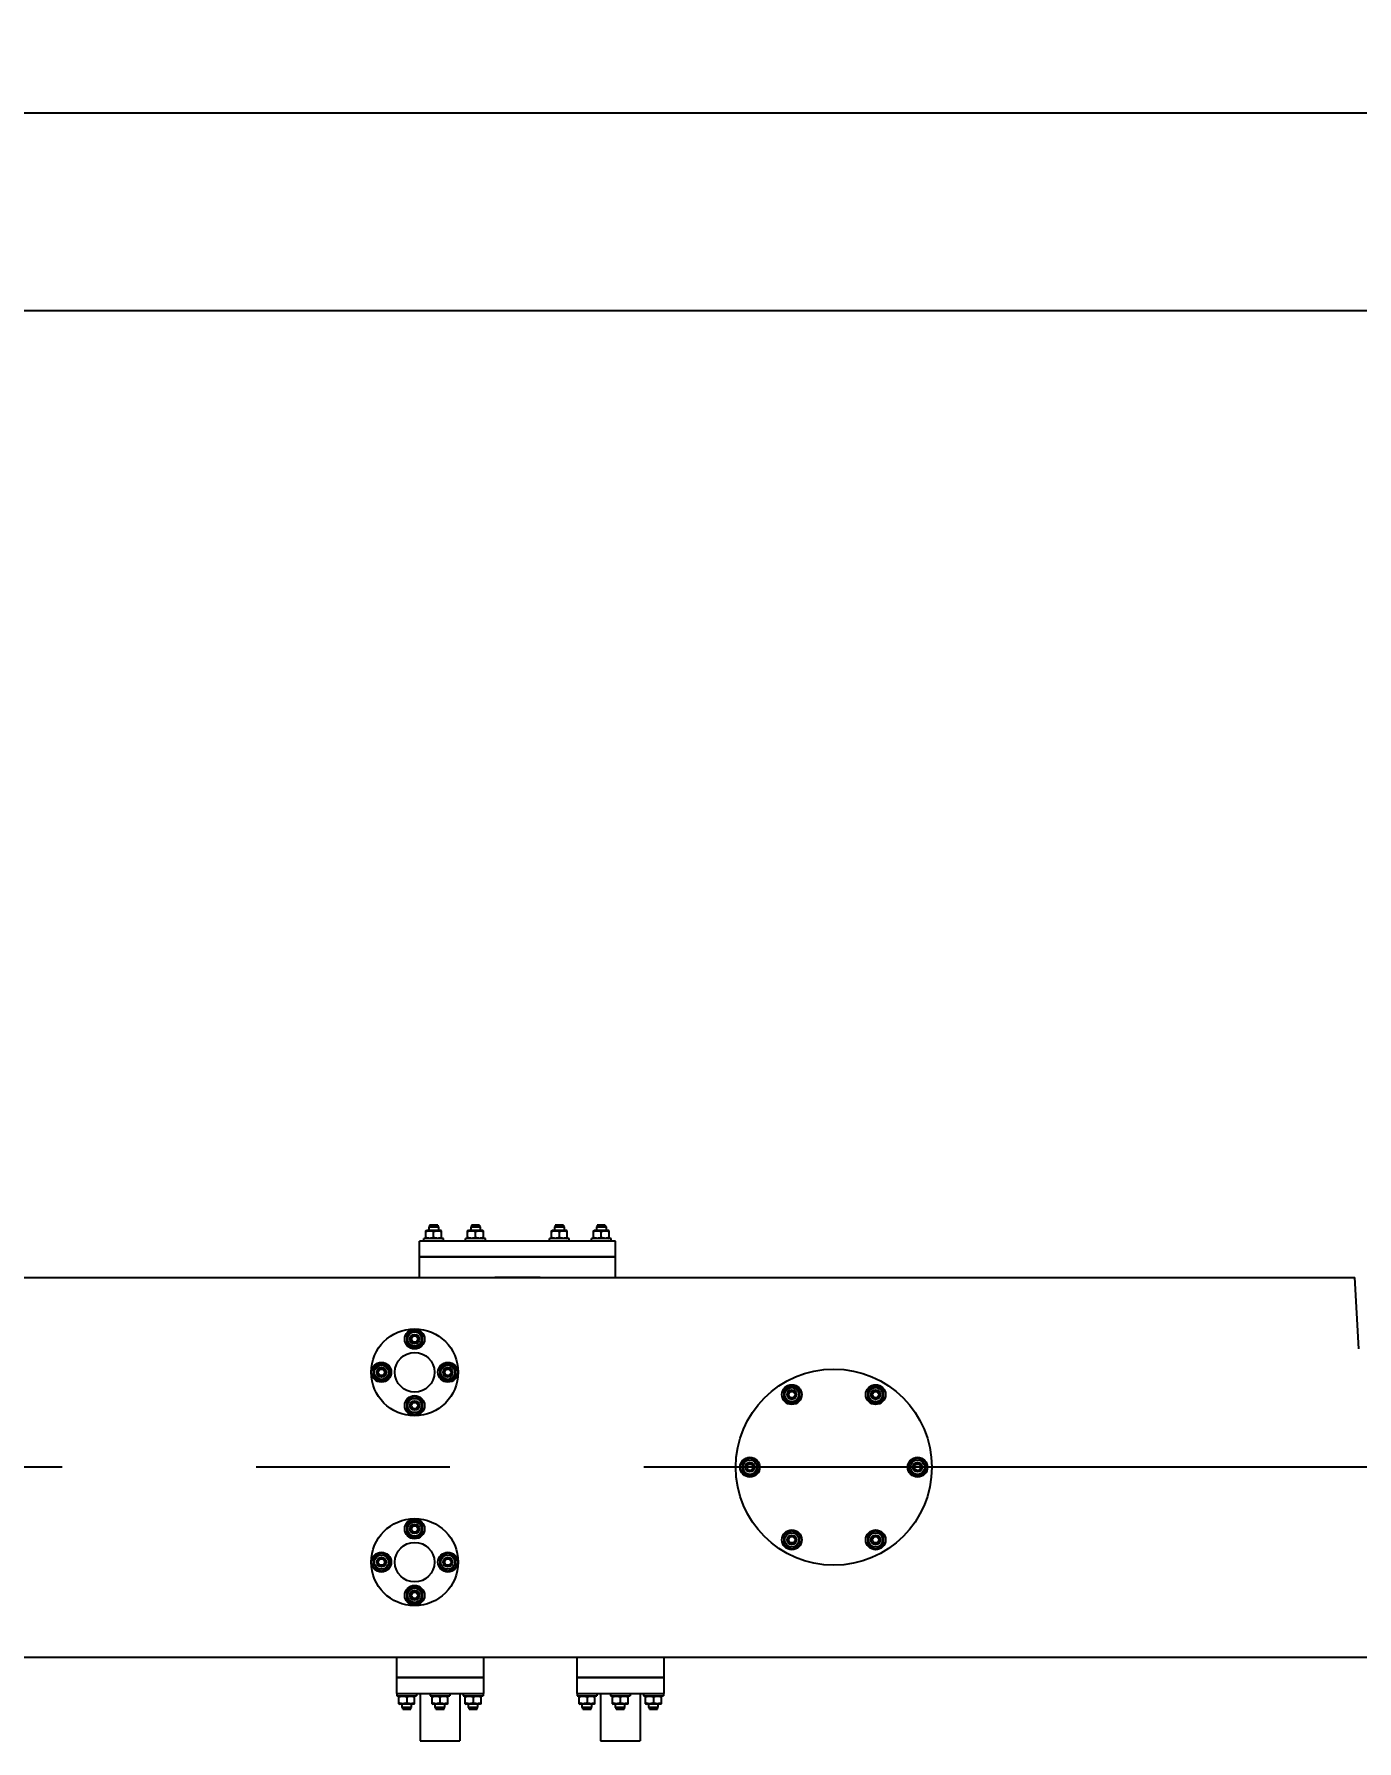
# Model space of a CAD drawing. Header units: millimetres. Extents: x 0 to 1189, y 0 to 841.
# Drawn here: x 860.18 to 893.63, y 692.27 to 735.43 of the extents above; entities that cross this region are included whole.
import ezdxf

# ---------------------------------------------------------------- set-up
doc = ezdxf.new("R2010")
doc.units = ezdxf.units.MM
doc.header["$LTSCALE"] = 65.395
doc.linetypes.add('CENTER', pattern=[0.6, 0.375, -0.075, 0.075, -0.075])
doc.layers.get('0').update_dxf_attribs({"linetype": 'CONTINUOUS'})
for name, color, linetype in [('ALL_AXIS', 7, 'CONTINUOUS'), ('ALL_CHAMFER', 7, 'CONTINUOUS'), ('ALL_DIMENSIONS', 7, 'CONTINUOUS'), ('ALL_ROUND', 7, 'CONTINUOUS')]:
    doc.layers.add(name, color=color, linetype=linetype)
doc.styles.get("Standard").update_dxf_attribs({"font": 'txt', "width": 0.7})
doc.dimstyles.new('DIMSTYLE_2', dxfattribs={"dimtxt": 3.5, "dimasz": 3, "dimexe": 0.18, "dimexo": 0.0625, "dimgap": 0.09, "dimtad": 1, "dimlfac": 25, "dimdsep": 46, "dimtxsty": 'STANDARD', "dimblk": '_FILLED', "dimblk1": '_FILLED', "dimblk2": '_FILLED', "dimcen": 0.09, "dimadec": 0, "dimazin": 0, "dimtp": 2, "dimtm": 2, "dimtfac": 1, "dimtofl": 0, "dimtmove": 0, "dimatfit": 3, "dimldrblk": '_FILLED', "dimfxl": 1, "dimtolj": 1, "dimarcsym": 0})

# ---------------------------------------------------------------- blocks, each defined once
blk = doc.blocks.new('_FILLED')
at = {"color": 0, "linetype": 'BYBLOCK'}
blk.add_solid([(0, 0), (-1, 0.167), (-1, -0.167)], dxfattribs=at)
blk = doc.blocks.new('*D1')
at = {"layer": 'ALL_DIMENSIONS', "color": 2, "linetype": 'CONTINUOUS'}
for p, q in [((111.762, 705.039), (111.762, 735.427)), ((976.89, 705.039), (976.89, 735.427)), ((111.762, 733.427), (544.326, 733.427)), ((976.89, 733.427), (544.326, 733.427))]:
    blk.add_line(p, q, dxfattribs=at)
at = {"layer": 'ALL_DIMENSIONS', "color": 2, "linetype": 'CONTINUOUS', "xscale": 3, "yscale": 3, "zscale": 3, "rotation": 180}
blk.add_blockref('_FILLED', (111.762, 733.427), dxfattribs=at)
at = {"layer": 'ALL_DIMENSIONS', "color": 2, "linetype": 'CONTINUOUS', "xscale": 3, "yscale": 3, "zscale": 3}
blk.add_blockref('_FILLED', (976.89, 733.427), dxfattribs=at)
blk = doc.blocks.new('*D7')
at = {"layer": 'ALL_DIMENSIONS', "color": 2, "linetype": 'CONTINUOUS'}
for p, q in [((692.402, 694.115), (692.402, 730.427)), ((916.21, 707.342), (916.21, 730.427)), ((692.402, 728.427), (804.306, 728.427)), ((916.21, 728.427), (804.306, 728.427))]:
    blk.add_line(p, q, dxfattribs=at)
at = {"layer": 'ALL_DIMENSIONS', "color": 2, "linetype": 'CONTINUOUS', "xscale": 3, "yscale": 3, "zscale": 3, "rotation": 180}
blk.add_blockref('_FILLED', (692.402, 728.427), dxfattribs=at)
at = {"layer": 'ALL_DIMENSIONS', "color": 2, "linetype": 'CONTINUOUS', "xscale": 3, "yscale": 3, "zscale": 3}
blk.add_blockref('_FILLED', (916.21, 728.427), dxfattribs=at)

msp = doc.modelspace()

# ---------------------------------------------------------------- linework, layer by layer
at = {"color": 7, "linetype": 'CONTINUOUS'}
for p, q in [((870.38443807, 705.30712965), (870.17907908, 705.30712965)), ((871.44443807, 705.30712965), (871.23907908, 705.30712965)), ((873.56443807, 705.30712965), (873.35907908, 705.30712965)), ((874.62443807, 705.30712965), (874.41907908, 705.30712965)), ((870.08175677, 705.16758161), (870.10175857, 705.17912965)), ((870.08175857, 704.98267666), (870.08175857, 705.16758265)), ((870.10175857, 704.97112965), (870.08175857, 704.98267666)), ((870.10175996, 705.17912965), (870.46175719, 705.17912965)), ((870.28175857, 705.00053994), (870.28175857, 705.14971937)), ((870.48176038, 705.16758161), (870.46175857, 705.17912965)), ((870.46175857, 704.97112965), (870.48175857, 704.98267666)), ((870.48175857, 704.98267666), (870.48175857, 705.16758265)), ((871.14175677, 705.16758161), (871.16175857, 705.17912965)), ((871.14175857, 704.98267666), (871.14175857, 705.16758265)), ((871.16175857, 704.97112965), (871.14175857, 704.98267666)), ((871.16175996, 705.17912965), (871.52175719, 705.17912965)), ((871.34175857, 705.00053994), (871.34175857, 705.14971937)), ((871.54176038, 705.16758161), (871.52175857, 705.17912965)), ((871.52175857, 704.97112965), (871.54175857, 704.98267666)), ((871.54175857, 704.98267666), (871.54175857, 705.16758265)), ((873.26175677, 705.16758161), (873.28175857, 705.17912965)), ((873.26175857, 704.98267666), (873.26175857, 705.16758265)), ((873.28175857, 704.97112965), (873.26175857, 704.98267666)), ((873.28175996, 705.17912965), (873.64175719, 705.17912965)), ((873.46175857, 705.00053994), (873.46175857, 705.14971937)), ((873.66176038, 705.16758161), (873.64175857, 705.17912965)), ((873.64175857, 704.97112965), (873.66175857, 704.98267666)), ((873.66175857, 704.98267666), (873.66175857, 705.16758265)), ((874.32175677, 705.16758161), (874.34175857, 705.17912965)), ((874.32175857, 704.98267666), (874.32175857, 705.16758265)), ((874.34175857, 704.97112965), (874.32175857, 704.98267666)), ((874.34175996, 705.17912965), (874.70175719, 705.17912965)), ((874.52175857, 705.00053994), (874.52175857, 705.14971937)), ((874.72176038, 705.16758161), (874.70175857, 705.17912965)), ((874.70175857, 704.97112965), (874.72175857, 704.98267666)), ((874.72175857, 704.98267666), (874.72175857, 705.16758265)), ((869.92177878, 704.50712965), (874.88173837, 704.50712965)), ((856.40175857, 703.98712965), (870.50768936, 703.98712965)), ((874.29582779, 703.98712965), (893.58493507, 703.98712965)), ((893.68071109, 702.17726632), (893.58493507, 703.98712965)), ((869.80175857, 702.65806976), (869.60175857, 702.54259971)), ((870.00175857, 702.54259971), (869.80175857, 702.65806976)), ((869.60175857, 702.54259971), (869.60175857, 702.3116596)), ((869.60175857, 702.3116596), (869.80175857, 702.19618955)), ((869.80175857, 702.19618955), (870.00175857, 702.3116596)), ((870.00175857, 702.3116596), (870.00175857, 702.54259971)), ((868.96175857, 701.81806976), (868.76175857, 701.70259971)), ((869.16175857, 701.70259971), (868.96175857, 701.81806976)), ((870.64175857, 701.81806976), (870.44175857, 701.70259971)), ((870.84175857, 701.70259971), (870.64175857, 701.81806976)), ((868.76175857, 701.70259971), (868.76175857, 701.4716596)), ((868.76175857, 701.4716596), (868.96175857, 701.35618955)), ((868.96175857, 701.35618955), (869.16175857, 701.4716596)), ((869.16175857, 701.4716596), (869.16175857, 701.70259971)), ((870.44175857, 701.70259971), (870.44175857, 701.4716596)), ((870.44175857, 701.4716596), (870.64175857, 701.35618955)), ((870.64175857, 701.35618955), (870.84175857, 701.4716596)), ((870.84175857, 701.4716596), (870.84175857, 701.70259971)), ((869.80175857, 700.97806976), (869.60175857, 700.86259971)), ((870.00175857, 700.86259971), (869.80175857, 700.97806976)), ((879.34175857, 701.25404362), (879.14175857, 701.13857356)), ((879.14175857, 701.13857356), (879.14175857, 700.90763346)), ((879.54175857, 701.13857356), (879.34175857, 701.25404362)), ((879.54175857, 700.90763346), (879.54175857, 701.13857356)), ((881.46175857, 701.25404362), (881.26175857, 701.13857356)), ((881.26175857, 701.13857356), (881.26175857, 700.90763346)), ((881.66175857, 701.13857356), (881.46175857, 701.25404362)), ((881.66175857, 700.90763346), (881.66175857, 701.13857356)), ((869.60175857, 700.86259971), (869.60175857, 700.6316596)), ((869.60175857, 700.6316596), (869.80175857, 700.51618955)), ((869.80175857, 700.51618955), (870.00175857, 700.6316596)), ((870.00175857, 700.6316596), (870.00175857, 700.86259971)), ((879.14175857, 700.90763346), (879.34175857, 700.7921634)), ((879.34175857, 700.7921634), (879.54175857, 700.90763346)), ((881.26175857, 700.90763346), (881.46175857, 700.7921634)), ((881.46175857, 700.7921634), (881.66175857, 700.90763346)), ((878.28175857, 699.41806976), (878.08175857, 699.30259971)), ((878.08175857, 699.30259971), (878.08175857, 699.0716596)), ((878.48175857, 699.30259971), (878.28175857, 699.41806976)), ((878.48175857, 699.0716596), (878.48175857, 699.30259971)), ((882.52175857, 699.41806976), (882.32175857, 699.30259971)), ((882.32175857, 699.30259971), (882.32175857, 699.0716596)), ((882.72175857, 699.30259971), (882.52175857, 699.41806976)), ((882.72175857, 699.0716596), (882.72175857, 699.30259971)), ((878.08175857, 699.0716596), (878.28175857, 698.95618955)), ((878.28175857, 698.95618955), (878.48175857, 699.0716596)), ((882.32175857, 699.0716596), (882.52175857, 698.95618955)), ((882.52175857, 698.95618955), (882.72175857, 699.0716596)), ((869.80175857, 697.85806976), (869.60175857, 697.74259971)), ((869.60175857, 697.74259971), (869.60175857, 697.5116596)), ((869.60175857, 697.5116596), (869.80175857, 697.39618955)), ((870.00175857, 697.74259971), (869.80175857, 697.85806976)), ((869.80175857, 697.39618955), (870.00175857, 697.5116596)), ((870.00175857, 697.5116596), (870.00175857, 697.74259971)), ((879.34175857, 697.5820959), (879.14175857, 697.46662585)), ((879.14175857, 697.46662585), (879.14175857, 697.23568574)), ((879.54175857, 697.46662585), (879.34175857, 697.5820959)), ((879.54175857, 697.23568574), (879.54175857, 697.46662585)), ((881.46175857, 697.5820959), (881.26175857, 697.46662585)), ((881.26175857, 697.46662585), (881.26175857, 697.23568574)), ((881.66175857, 697.46662585), (881.46175857, 697.5820959)), ((881.66175857, 697.23568574), (881.66175857, 697.46662585)), ((879.14175857, 697.23568574), (879.34175857, 697.12021569)), ((879.34175857, 697.12021569), (879.54175857, 697.23568574)), ((881.26175857, 697.23568574), (881.46175857, 697.12021569)), ((881.46175857, 697.12021569), (881.66175857, 697.23568574)), ((868.96175857, 697.01806976), (868.76175857, 696.90259971)), ((868.76175857, 696.90259971), (868.76175857, 696.6716596)), ((868.76175857, 696.6716596), (868.96175857, 696.55618955)), ((869.16175857, 696.90259971), (868.96175857, 697.01806976)), ((868.96175857, 696.55618955), (869.16175857, 696.6716596)), ((869.16175857, 696.6716596), (869.16175857, 696.90259971)), ((870.64175857, 697.01806976), (870.44175857, 696.90259971)), ((870.44175857, 696.90259971), (870.44175857, 696.6716596)), ((870.44175857, 696.6716596), (870.64175857, 696.55618955)), ((870.84175857, 696.90259971), (870.64175857, 697.01806976)), ((870.64175857, 696.55618955), (870.84175857, 696.6716596)), ((870.84175857, 696.6716596), (870.84175857, 696.90259971)), ((869.80175857, 696.17806976), (869.60175857, 696.06259971)), ((870.00175857, 696.06259971), (869.80175857, 696.17806976)), ((869.60175857, 696.06259971), (869.60175857, 695.8316596)), ((869.60175857, 695.8316596), (869.80175857, 695.71618955)), ((869.80175857, 695.71618955), (870.00175857, 695.8316596)), ((870.00175857, 695.8316596), (870.00175857, 696.06259971)), ((871.54174961, 693.86712965), (869.34176753, 693.86712965)), ((876.10174961, 693.86712965), (873.90176753, 693.86712965)), ((869.40175677, 693.2066777), (869.42175857, 693.19512965)), ((869.42175857, 693.40312965), (869.40175857, 693.39158265)), ((869.40175857, 693.20667666), (869.40175857, 693.39158265)), ((869.78175719, 693.19512965), (869.42175996, 693.19512965)), ((869.60175857, 693.37371937), (869.60175857, 693.22453994)), ((869.78175857, 693.40312965), (869.80175857, 693.39158265)), ((869.80176038, 693.2066777), (869.78175857, 693.19512965)), ((869.80175857, 693.20667666), (869.80175857, 693.39158265)), ((870.24175677, 693.2066777), (870.26175857, 693.19512965)), ((870.26175857, 693.40312965), (870.24175857, 693.39158265)), ((870.24175857, 693.20667666), (870.24175857, 693.39158265)), ((870.62175719, 693.19512965), (870.26175996, 693.19512965)), ((870.44175857, 693.37371937), (870.44175857, 693.22453994)), ((870.62175857, 693.40312965), (870.64175857, 693.39158265)), ((870.64176038, 693.2066777), (870.62175857, 693.19512965)), ((870.64175857, 693.20667666), (870.64175857, 693.39158265)), ((871.08175677, 693.2066777), (871.10175857, 693.19512965)), ((871.10175857, 693.40312965), (871.08175857, 693.39158265)), ((871.08175857, 693.20667666), (871.08175857, 693.39158265)), ((871.46175719, 693.19512965), (871.10175996, 693.19512965)), ((871.28175857, 693.37371937), (871.28175857, 693.22453994)), ((871.46175857, 693.40312965), (871.48175857, 693.39158265)), ((871.48176038, 693.2066777), (871.46175857, 693.19512965)), ((871.48175857, 693.20667666), (871.48175857, 693.39158265)), ((873.96175677, 693.2066777), (873.98175857, 693.19512965)), ((873.98175857, 693.40312965), (873.96175857, 693.39158265)), ((873.96175857, 693.20667666), (873.96175857, 693.39158265)), ((874.34175719, 693.19512965), (873.98175996, 693.19512965)), ((874.16175857, 693.37371937), (874.16175857, 693.22453994)), ((874.34175857, 693.40312965), (874.36175857, 693.39158265)), ((874.36176038, 693.2066777), (874.34175857, 693.19512965)), ((874.36175857, 693.20667666), (874.36175857, 693.39158265)), ((874.80175677, 693.2066777), (874.82175857, 693.19512965)), ((874.82175857, 693.40312965), (874.80175857, 693.39158265)), ((874.80175857, 693.20667666), (874.80175857, 693.39158265)), ((875.18175719, 693.19512965), (874.82175996, 693.19512965)), ((875.00175857, 693.37371937), (875.00175857, 693.22453994)), ((875.18175857, 693.40312965), (875.20175857, 693.39158265)), ((875.20176038, 693.2066777), (875.18175857, 693.19512965)), ((875.20175857, 693.20667666), (875.20175857, 693.39158265)), ((875.64175677, 693.2066777), (875.66175857, 693.19512965)), ((875.66175857, 693.40312965), (875.64175857, 693.39158265)), ((875.64175857, 693.20667666), (875.64175857, 693.39158265)), ((876.02175719, 693.19512965), (875.66175996, 693.19512965)), ((875.84175857, 693.37371937), (875.84175857, 693.22453994)), ((876.02175857, 693.40312965), (876.04175857, 693.39158265)), ((876.04176038, 693.2066777), (876.02175857, 693.19512965)), ((876.04175857, 693.20667666), (876.04175857, 693.39158265)), ((869.49907908, 693.06712965), (869.70443807, 693.06712965)), ((870.33907908, 693.06712965), (870.54443807, 693.06712965)), ((871.17907908, 693.06712965), (871.38443807, 693.06712965)), ((874.05907908, 693.06712965), (874.26443807, 693.06712965)), ((874.89907908, 693.06712965), (875.10443807, 693.06712965)), ((875.73907908, 693.06712965), (875.94443807, 693.06712965))]:
    msp.add_line(p, q, dxfattribs=at)
at = {"color": 2, "linetype": 'CONTINUOUS'}
for p, q in [((870.17907908, 705.30712965), (870.17907908, 705.28445016)), ((870.38443807, 705.30712965), (870.38443807, 705.28445016)), ((871.23907908, 705.30712965), (871.23907908, 705.28445016)), ((871.44443807, 705.30712965), (871.44443807, 705.28445016)), ((873.35907908, 705.30712965), (873.35907908, 705.28445016)), ((873.56443807, 705.30712965), (873.56443807, 705.28445016)), ((874.41907908, 705.30712965), (874.41907908, 705.28445016)), ((874.62443807, 705.30712965), (874.62443807, 705.28445016)), ((869.49907908, 693.06712965), (869.49907908, 693.08980915)), ((869.70443807, 693.06712965), (869.70443807, 693.08980915)), ((870.33907908, 693.06712965), (870.33907908, 693.08980915)), ((870.54443807, 693.06712965), (870.54443807, 693.08980915)), ((871.17907908, 693.06712965), (871.17907908, 693.08980915)), ((871.38443807, 693.06712965), (871.38443807, 693.08980915)), ((874.05907908, 693.06712965), (874.05907908, 693.08980915)), ((874.26443807, 693.06712965), (874.26443807, 693.08980915)), ((874.89907908, 693.06712965), (874.89907908, 693.08980915)), ((875.10443807, 693.06712965), (875.10443807, 693.08980915)), ((875.73907908, 693.06712965), (875.73907908, 693.08980915)), ((875.94443807, 693.06712965), (875.94443807, 693.08980915))]:
    msp.add_line(p, q, dxfattribs=at)
at = {"color": 7, "linetype": 'CONTINUOUS'}
for points in [[(870.08175857, 705.14971937), (870.09228277, 705.15308744), (870.10262009, 705.15610057), (870.1127462, 705.15875573), (870.12273409, 705.16106201), (870.13264158, 705.16303023), (870.14248981, 705.16465218), (870.15231803, 705.16592604), (870.16212971, 705.16684352), (870.17194262, 705.16739617), (870.18175312, 705.16758265), (870.19156284, 705.16739662), (870.20137375, 705.16684454), (870.21118225, 705.16592795), (870.22100673, 705.16465522), (870.23085145, 705.16303461), (870.24075518, 705.161068), (870.25073589, 705.15876463), (870.26086033, 705.15611074), (870.27121031, 705.15309432), (870.28175857, 705.14971937)], [(870.08175857, 705.00053994), (870.09489992, 704.9963781), (870.10776974, 704.99277084), (870.12032232, 704.98972203), (870.13269478, 704.98722004), (870.14500562, 704.98524766), (870.15726493, 704.98382553), (870.16952502, 704.98296692), (870.18177772, 704.98267666), (870.19402996, 704.98296869), (870.20628868, 704.98382893), (870.21854608, 704.98525248), (870.2308534, 704.98722568), (870.24321917, 704.98972739), (870.25576371, 704.99277511), (870.26862557, 704.9963806), (870.28175857, 705.00053994)], [(870.28175857, 705.14971937), (870.29345671, 705.15344537), (870.30492562, 705.15673159), (870.31613046, 705.15957397), (870.32717573, 705.1619847), (870.33814885, 705.16397936), (870.34906613, 705.16554375), (870.35997342, 705.16667171), (870.37086945, 705.16735468), (870.38176964, 705.16758069), (870.39266971, 705.16735376), (870.4035655, 705.16666988), (870.41447202, 705.16554115), (870.42538761, 705.16397621), (870.43635807, 705.16198136), (870.44739919, 705.15957105), (870.45859944, 705.15672945), (870.47006428, 705.15344418), (870.48175857, 705.14971937)], [(870.28175857, 705.00053994), (870.29489992, 704.9963781), (870.30776974, 704.99277084), (870.32032232, 704.98972203), (870.33269478, 704.98722004), (870.34500562, 704.98524766), (870.35726493, 704.98382553), (870.36952502, 704.98296692), (870.38177772, 704.98267666), (870.39402996, 704.98296869), (870.40628868, 704.98382893), (870.41854608, 704.98525248), (870.4308534, 704.98722568), (870.44321917, 704.98972739), (870.45576371, 704.99277511), (870.46862557, 704.9963806), (870.48175857, 705.00053994)], [(871.14175857, 705.14971937), (871.15228277, 705.15308744), (871.16262009, 705.15610057), (871.1727462, 705.15875573), (871.18273409, 705.16106201), (871.19264158, 705.16303023), (871.20248981, 705.16465218), (871.21231803, 705.16592604), (871.22212971, 705.16684352), (871.23194262, 705.16739617), (871.24175312, 705.16758265), (871.25156284, 705.16739662), (871.26137375, 705.16684454), (871.27118225, 705.16592795), (871.28100673, 705.16465522), (871.29085145, 705.16303461), (871.30075518, 705.161068), (871.31073589, 705.15876463), (871.32086033, 705.15611074), (871.33121031, 705.15309432), (871.34175857, 705.14971937)], [(871.14175857, 705.00053994), (871.15489992, 704.9963781), (871.16776974, 704.99277084), (871.18032232, 704.98972203), (871.19269478, 704.98722004), (871.20500562, 704.98524766), (871.21726493, 704.98382553), (871.22952502, 704.98296692), (871.24177772, 704.98267666), (871.25402996, 704.98296869), (871.26628868, 704.98382893), (871.27854608, 704.98525248), (871.2908534, 704.98722568), (871.30321917, 704.98972739), (871.31576371, 704.99277511), (871.32862557, 704.9963806), (871.34175857, 705.00053994)], [(871.34175857, 705.14971937), (871.35345671, 705.15344537), (871.36492562, 705.15673159), (871.37613046, 705.15957397), (871.38717573, 705.1619847), (871.39814885, 705.16397936), (871.40906613, 705.16554375), (871.41997342, 705.16667171), (871.43086945, 705.16735468), (871.44176964, 705.16758069), (871.45266971, 705.16735376), (871.4635655, 705.16666988), (871.47447202, 705.16554115), (871.48538761, 705.16397621), (871.49635807, 705.16198136), (871.50739919, 705.15957105), (871.51859944, 705.15672945), (871.53006428, 705.15344418), (871.54175857, 705.14971937)], [(871.34175857, 705.00053994), (871.35489992, 704.9963781), (871.36776974, 704.99277084), (871.38032232, 704.98972203), (871.39269478, 704.98722004), (871.40500562, 704.98524766), (871.41726493, 704.98382553), (871.42952502, 704.98296692), (871.44177772, 704.98267666), (871.45402996, 704.98296869), (871.46628868, 704.98382893), (871.47854608, 704.98525248), (871.4908534, 704.98722568), (871.50321917, 704.98972739), (871.51576371, 704.99277511), (871.52862557, 704.9963806), (871.54175857, 705.00053994)], [(873.26175857, 705.14971937), (873.27228277, 705.15308744), (873.28262009, 705.15610057), (873.2927462, 705.15875573), (873.30273409, 705.16106201), (873.31264158, 705.16303023), (873.32248981, 705.16465218), (873.33231803, 705.16592604), (873.34212971, 705.16684352), (873.35194262, 705.16739617), (873.36175312, 705.16758265), (873.37156284, 705.16739662), (873.38137375, 705.16684454), (873.39118225, 705.16592795), (873.40100673, 705.16465522), (873.41085145, 705.16303461), (873.42075518, 705.161068), (873.43073589, 705.15876463), (873.44086033, 705.15611074), (873.45121031, 705.15309432), (873.46175857, 705.14971937)], [(873.26175857, 705.00053994), (873.27489992, 704.9963781), (873.28776974, 704.99277084), (873.30032232, 704.98972203), (873.31269478, 704.98722004), (873.32500562, 704.98524766), (873.33726493, 704.98382553), (873.34952502, 704.98296692), (873.36177772, 704.98267666), (873.37402996, 704.98296869), (873.38628868, 704.98382893), (873.39854608, 704.98525248), (873.4108534, 704.98722568), (873.42321917, 704.98972739), (873.43576371, 704.99277511), (873.44862557, 704.9963806), (873.46175857, 705.00053994)], [(873.46175857, 705.14971937), (873.47345671, 705.15344537), (873.48492562, 705.15673159), (873.49613046, 705.15957397), (873.50717573, 705.1619847), (873.51814885, 705.16397936), (873.52906613, 705.16554375), (873.53997342, 705.16667171), (873.55086945, 705.16735468), (873.56176964, 705.16758069), (873.57266971, 705.16735376), (873.5835655, 705.16666988), (873.59447202, 705.16554115), (873.60538761, 705.16397621), (873.61635807, 705.16198136), (873.62739919, 705.15957105), (873.63859944, 705.15672945), (873.65006428, 705.15344418), (873.66175857, 705.14971937)], [(873.46175857, 705.00053994), (873.47489992, 704.9963781), (873.48776974, 704.99277084), (873.50032232, 704.98972203), (873.51269478, 704.98722004), (873.52500562, 704.98524766), (873.53726493, 704.98382553), (873.54952502, 704.98296692), (873.56177772, 704.98267666), (873.57402996, 704.98296869), (873.58628868, 704.98382893), (873.59854608, 704.98525248), (873.6108534, 704.98722568), (873.62321917, 704.98972739), (873.63576371, 704.99277511), (873.64862557, 704.9963806), (873.66175857, 705.00053994)], [(874.32175857, 705.14971937), (874.33228277, 705.15308744), (874.34262009, 705.15610057), (874.3527462, 705.15875573), (874.36273409, 705.16106201), (874.37264158, 705.16303023), (874.38248981, 705.16465218), (874.39231803, 705.16592604), (874.40212971, 705.16684352), (874.41194262, 705.16739617), (874.42175312, 705.16758265), (874.43156284, 705.16739662), (874.44137375, 705.16684454), (874.45118225, 705.16592795), (874.46100673, 705.16465522), (874.47085145, 705.16303461), (874.48075518, 705.161068), (874.49073589, 705.15876463), (874.50086033, 705.15611074), (874.51121031, 705.15309432), (874.52175857, 705.14971937)], [(874.32175857, 705.00053994), (874.33489992, 704.9963781), (874.34776974, 704.99277084), (874.36032232, 704.98972203), (874.37269478, 704.98722004), (874.38500562, 704.98524766), (874.39726493, 704.98382553), (874.40952502, 704.98296692), (874.42177772, 704.98267666), (874.43402996, 704.98296869), (874.44628868, 704.98382893), (874.45854608, 704.98525248), (874.4708534, 704.98722568), (874.48321917, 704.98972739), (874.49576371, 704.99277511), (874.50862557, 704.9963806), (874.52175857, 705.00053994)], [(874.52175857, 705.14971937), (874.53345671, 705.15344537), (874.54492562, 705.15673159), (874.55613046, 705.15957397), (874.56717573, 705.1619847), (874.57814885, 705.16397936), (874.58906613, 705.16554375), (874.59997342, 705.16667171), (874.61086945, 705.16735468), (874.62176964, 705.16758069), (874.63266971, 705.16735376), (874.6435655, 705.16666988), (874.65447202, 705.16554115), (874.66538761, 705.16397621), (874.67635807, 705.16198136), (874.68739919, 705.15957105), (874.69859944, 705.15672945), (874.71006428, 705.15344418), (874.72175857, 705.14971937)], [(874.52175857, 705.00053994), (874.53489992, 704.9963781), (874.54776974, 704.99277084), (874.56032232, 704.98972203), (874.57269478, 704.98722004), (874.58500562, 704.98524766), (874.59726493, 704.98382553), (874.60952502, 704.98296692), (874.62177772, 704.98267666), (874.63402996, 704.98296869), (874.64628868, 704.98382893), (874.65854608, 704.98525248), (874.6708534, 704.98722568), (874.68321917, 704.98972739), (874.69576371, 704.99277511), (874.70862557, 704.9963806), (874.72175857, 705.00053994)], [(872.59999536, 703.9822303), (872.40083074, 703.98094426), (872.20187231, 703.9822519), (872.01164318, 703.98522479), (871.82730231, 703.98712965)], [(872.97621484, 703.98712965), (872.79084305, 703.98521296), (872.59999536, 703.9822303)], [(869.60175857, 693.37371937), (869.58861722, 693.37788121), (869.57574741, 693.38148847), (869.56319482, 693.38453728), (869.55082237, 693.38703927), (869.53851153, 693.38901164), (869.52625222, 693.39043378), (869.51399213, 693.39129239), (869.50173943, 693.39158265), (869.48948719, 693.39129061), (869.47722847, 693.39043037), (869.46497107, 693.38900682), (869.45266375, 693.38703362), (869.44029798, 693.38453192), (869.42775344, 693.3814842), (869.41489158, 693.37787871), (869.40175857, 693.37371937)], [(869.60175857, 693.22453994), (869.59006044, 693.22081394), (869.57859153, 693.21752772), (869.56738669, 693.21468534), (869.55634142, 693.21227461), (869.5453683, 693.21027995), (869.53445102, 693.20871556), (869.52354373, 693.20758759), (869.5126477, 693.20690463), (869.50174751, 693.20667862), (869.49084744, 693.20690555), (869.47995165, 693.20758942), (869.46904513, 693.20871815), (869.45812954, 693.21028309), (869.44715907, 693.21227794), (869.43611796, 693.21468826), (869.42491771, 693.21752986), (869.41345286, 693.22081513), (869.40175857, 693.22453994)], [(869.80175857, 693.37371937), (869.78861722, 693.37788121), (869.77574741, 693.38148847), (869.76319482, 693.38453728), (869.75082237, 693.38703927), (869.73851153, 693.38901164), (869.72625222, 693.39043378), (869.71399213, 693.39129239), (869.70173943, 693.39158265), (869.68948719, 693.39129061), (869.67722847, 693.39043037), (869.66497107, 693.38900682), (869.65266375, 693.38703362), (869.64029798, 693.38453192), (869.62775344, 693.3814842), (869.61489158, 693.37787871), (869.60175857, 693.37371937)], [(869.80175857, 693.22453994), (869.79123438, 693.22117187), (869.78089706, 693.21815874), (869.77077095, 693.21550358), (869.76078306, 693.2131973), (869.75087557, 693.21122908), (869.74102733, 693.20960712), (869.73119912, 693.20833326), (869.72138744, 693.20741579), (869.71157453, 693.20686313), (869.70176403, 693.20667666), (869.69195431, 693.20686268), (869.6821434, 693.20741476), (869.6723349, 693.20833135), (869.66251042, 693.20960408), (869.6526657, 693.2112247), (869.64276196, 693.2131913), (869.63278125, 693.21549467), (869.62265682, 693.21814856), (869.61230684, 693.22116499), (869.60175857, 693.22453994)], [(870.44175857, 693.37371937), (870.42861722, 693.37788121), (870.41574741, 693.38148847), (870.40319482, 693.38453728), (870.39082237, 693.38703927), (870.37851153, 693.38901164), (870.36625222, 693.39043378), (870.35399213, 693.39129239), (870.34173943, 693.39158265), (870.32948719, 693.39129061), (870.31722847, 693.39043037), (870.30497107, 693.38900682), (870.29266375, 693.38703362), (870.28029798, 693.38453192), (870.26775344, 693.3814842), (870.25489158, 693.37787871), (870.24175857, 693.37371937)], [(870.44175857, 693.22453994), (870.43006044, 693.22081394), (870.41859153, 693.21752772), (870.40738669, 693.21468534), (870.39634142, 693.21227461), (870.3853683, 693.21027995), (870.37445102, 693.20871556), (870.36354373, 693.20758759), (870.3526477, 693.20690463), (870.34174751, 693.20667862), (870.33084744, 693.20690555), (870.31995165, 693.20758942), (870.30904513, 693.20871815), (870.29812954, 693.21028309), (870.28715907, 693.21227794), (870.27611796, 693.21468826), (870.26491771, 693.21752986), (870.25345286, 693.22081513), (870.24175857, 693.22453994)], [(870.64175857, 693.37371937), (870.62861722, 693.37788121), (870.61574741, 693.38148847), (870.60319482, 693.38453728), (870.59082237, 693.38703927), (870.57851153, 693.38901164), (870.56625222, 693.39043378), (870.55399213, 693.39129239), (870.54173943, 693.39158265), (870.52948719, 693.39129061), (870.51722847, 693.39043037), (870.50497107, 693.38900682), (870.49266375, 693.38703362), (870.48029798, 693.38453192), (870.46775344, 693.3814842), (870.45489158, 693.37787871), (870.44175857, 693.37371937)], [(870.64175857, 693.22453994), (870.63123438, 693.22117187), (870.62089706, 693.21815874), (870.61077095, 693.21550358), (870.60078306, 693.2131973), (870.59087557, 693.21122908), (870.58102733, 693.20960712), (870.57119912, 693.20833326), (870.56138744, 693.20741579), (870.55157453, 693.20686313), (870.54176403, 693.20667666), (870.53195431, 693.20686268), (870.5221434, 693.20741476), (870.5123349, 693.20833135), (870.50251042, 693.20960408), (870.4926657, 693.2112247), (870.48276196, 693.2131913), (870.47278125, 693.21549467), (870.46265682, 693.21814856), (870.45230684, 693.22116499), (870.44175857, 693.22453994)], [(871.28175857, 693.37371937), (871.26861722, 693.37788121), (871.25574741, 693.38148847), (871.24319482, 693.38453728), (871.23082237, 693.38703927), (871.21851153, 693.38901164), (871.20625222, 693.39043378), (871.19399213, 693.39129239), (871.18173943, 693.39158265), (871.16948719, 693.39129061), (871.15722847, 693.39043037), (871.14497107, 693.38900682), (871.13266375, 693.38703362), (871.12029798, 693.38453192), (871.10775344, 693.3814842), (871.09489158, 693.37787871), (871.08175857, 693.37371937)], [(871.28175857, 693.22453994), (871.27006044, 693.22081394), (871.25859153, 693.21752772), (871.24738669, 693.21468534), (871.23634142, 693.21227461), (871.2253683, 693.21027995), (871.21445102, 693.20871556), (871.20354373, 693.20758759), (871.1926477, 693.20690463), (871.18174751, 693.20667862), (871.17084744, 693.20690555), (871.15995165, 693.20758942), (871.14904513, 693.20871815), (871.13812954, 693.21028309), (871.12715907, 693.21227794), (871.11611796, 693.21468826), (871.10491771, 693.21752986), (871.09345286, 693.22081513), (871.08175857, 693.22453994)], [(871.48175857, 693.37371937), (871.46861722, 693.37788121), (871.45574741, 693.38148847), (871.44319482, 693.38453728), (871.43082237, 693.38703927), (871.41851153, 693.38901164), (871.40625222, 693.39043378), (871.39399213, 693.39129239), (871.38173943, 693.39158265), (871.36948719, 693.39129061), (871.35722847, 693.39043037), (871.34497107, 693.38900682), (871.33266375, 693.38703362), (871.32029798, 693.38453192), (871.30775344, 693.3814842), (871.29489158, 693.37787871), (871.28175857, 693.37371937)], [(871.48175857, 693.22453994), (871.47123438, 693.22117187), (871.46089706, 693.21815874), (871.45077095, 693.21550358), (871.44078306, 693.2131973), (871.43087557, 693.21122908), (871.42102733, 693.20960712), (871.41119912, 693.20833326), (871.40138744, 693.20741579), (871.39157453, 693.20686313), (871.38176403, 693.20667666), (871.37195431, 693.20686268), (871.3621434, 693.20741476), (871.3523349, 693.20833135), (871.34251042, 693.20960408), (871.3326657, 693.2112247), (871.32276196, 693.2131913), (871.31278125, 693.21549467), (871.30265682, 693.21814856), (871.29230684, 693.22116499), (871.28175857, 693.22453994)], [(874.16175857, 693.37371937), (874.14861722, 693.37788121), (874.13574741, 693.38148847), (874.12319482, 693.38453728), (874.11082237, 693.38703927), (874.09851153, 693.38901164), (874.08625222, 693.39043378), (874.07399213, 693.39129239), (874.06173943, 693.39158265), (874.04948719, 693.39129061), (874.03722847, 693.39043037), (874.02497107, 693.38900682), (874.01266375, 693.38703362), (874.00029798, 693.38453192), (873.98775344, 693.3814842), (873.97489158, 693.37787871), (873.96175857, 693.37371937)], [(874.16175857, 693.22453994), (874.15006044, 693.22081394), (874.13859153, 693.21752772), (874.12738669, 693.21468534), (874.11634142, 693.21227461), (874.1053683, 693.21027995), (874.09445102, 693.20871556), (874.08354373, 693.20758759), (874.0726477, 693.20690463), (874.06174751, 693.20667862), (874.05084744, 693.20690555), (874.03995165, 693.20758942), (874.02904513, 693.20871815), (874.01812954, 693.21028309), (874.00715907, 693.21227794), (873.99611796, 693.21468826), (873.98491771, 693.21752986), (873.97345286, 693.22081513), (873.96175857, 693.22453994)], [(874.36175857, 693.37371937), (874.34861722, 693.37788121), (874.33574741, 693.38148847), (874.32319482, 693.38453728), (874.31082237, 693.38703927), (874.29851153, 693.38901164), (874.28625222, 693.39043378), (874.27399213, 693.39129239), (874.26173943, 693.39158265), (874.24948719, 693.39129061), (874.23722847, 693.39043037), (874.22497107, 693.38900682), (874.21266375, 693.38703362), (874.20029798, 693.38453192), (874.18775344, 693.3814842), (874.17489158, 693.37787871), (874.16175857, 693.37371937)], [(874.36175857, 693.22453994), (874.35123438, 693.22117187), (874.34089706, 693.21815874), (874.33077095, 693.21550358), (874.32078306, 693.2131973), (874.31087557, 693.21122908), (874.30102733, 693.20960712), (874.29119912, 693.20833326), (874.28138744, 693.20741579), (874.27157453, 693.20686313), (874.26176403, 693.20667666), (874.25195431, 693.20686268), (874.2421434, 693.20741476), (874.2323349, 693.20833135), (874.22251042, 693.20960408), (874.2126657, 693.2112247), (874.20276196, 693.2131913), (874.19278125, 693.21549467), (874.18265682, 693.21814856), (874.17230684, 693.22116499), (874.16175857, 693.22453994)], [(875.00175857, 693.37371937), (874.98861722, 693.37788121), (874.97574741, 693.38148847), (874.96319482, 693.38453728), (874.95082237, 693.38703927), (874.93851153, 693.38901164), (874.92625222, 693.39043378), (874.91399213, 693.39129239), (874.90173943, 693.39158265), (874.88948719, 693.39129061), (874.87722847, 693.39043037), (874.86497107, 693.38900682), (874.85266375, 693.38703362), (874.84029798, 693.38453192), (874.82775344, 693.3814842), (874.81489158, 693.37787871), (874.80175857, 693.37371937)], [(875.00175857, 693.22453994), (874.99006044, 693.22081394), (874.97859153, 693.21752772), (874.96738669, 693.21468534), (874.95634142, 693.21227461), (874.9453683, 693.21027995), (874.93445102, 693.20871556), (874.92354373, 693.20758759), (874.9126477, 693.20690463), (874.90174751, 693.20667862), (874.89084744, 693.20690555), (874.87995165, 693.20758942), (874.86904513, 693.20871815), (874.85812954, 693.21028309), (874.84715907, 693.21227794), (874.83611796, 693.21468826), (874.82491771, 693.21752986), (874.81345286, 693.22081513), (874.80175857, 693.22453994)], [(875.20175857, 693.37371937), (875.18861722, 693.37788121), (875.17574741, 693.38148847), (875.16319482, 693.38453728), (875.15082237, 693.38703927), (875.13851153, 693.38901164), (875.12625222, 693.39043378), (875.11399213, 693.39129239), (875.10173943, 693.39158265), (875.08948719, 693.39129061), (875.07722847, 693.39043037), (875.06497107, 693.38900682), (875.05266375, 693.38703362), (875.04029798, 693.38453192), (875.02775344, 693.3814842), (875.01489158, 693.37787871), (875.00175857, 693.37371937)], [(875.20175857, 693.22453994), (875.19123438, 693.22117187), (875.18089706, 693.21815874), (875.17077095, 693.21550358), (875.16078306, 693.2131973), (875.15087557, 693.21122908), (875.14102733, 693.20960712), (875.13119912, 693.20833326), (875.12138744, 693.20741579), (875.11157453, 693.20686313), (875.10176403, 693.20667666), (875.09195431, 693.20686268), (875.0821434, 693.20741476), (875.0723349, 693.20833135), (875.06251042, 693.20960408), (875.0526657, 693.2112247), (875.04276196, 693.2131913), (875.03278125, 693.21549467), (875.02265682, 693.21814856), (875.01230684, 693.22116499), (875.00175857, 693.22453994)], [(875.84175857, 693.37371937), (875.82861722, 693.37788121), (875.81574741, 693.38148847), (875.80319482, 693.38453728), (875.79082237, 693.38703927), (875.77851153, 693.38901164), (875.76625222, 693.39043378), (875.75399213, 693.39129239), (875.74173943, 693.39158265), (875.72948719, 693.39129061), (875.71722847, 693.39043037), (875.70497107, 693.38900682), (875.69266375, 693.38703362), (875.68029798, 693.38453192), (875.66775344, 693.3814842), (875.65489158, 693.37787871), (875.64175857, 693.37371937)], [(875.84175857, 693.22453994), (875.83006044, 693.22081394), (875.81859153, 693.21752772), (875.80738669, 693.21468534), (875.79634142, 693.21227461), (875.7853683, 693.21027995), (875.77445102, 693.20871556), (875.76354373, 693.20758759), (875.7526477, 693.20690463), (875.74174751, 693.20667862), (875.73084744, 693.20690555), (875.71995165, 693.20758942), (875.70904513, 693.20871815), (875.69812954, 693.21028309), (875.68715907, 693.21227794), (875.67611796, 693.21468826), (875.66491771, 693.21752986), (875.65345286, 693.22081513), (875.64175857, 693.22453994)], [(876.04175857, 693.37371937), (876.02861722, 693.37788121), (876.01574741, 693.38148847), (876.00319482, 693.38453728), (875.99082237, 693.38703927), (875.97851153, 693.38901164), (875.96625222, 693.39043378), (875.95399213, 693.39129239), (875.94173943, 693.39158265), (875.92948719, 693.39129061), (875.91722847, 693.39043037), (875.90497107, 693.38900682), (875.89266375, 693.38703362), (875.88029798, 693.38453192), (875.86775344, 693.3814842), (875.85489158, 693.37787871), (875.84175857, 693.37371937)], [(876.04175857, 693.22453994), (876.03123438, 693.22117187), (876.02089706, 693.21815874), (876.01077095, 693.21550358), (876.00078306, 693.2131973), (875.99087557, 693.21122908), (875.98102733, 693.20960712), (875.97119912, 693.20833326), (875.96138744, 693.20741579), (875.95157453, 693.20686313), (875.94176403, 693.20667666), (875.93195431, 693.20686268), (875.9221434, 693.20741476), (875.9123349, 693.20833135), (875.90251042, 693.20960408), (875.8926657, 693.2112247), (875.88276196, 693.2131913), (875.87278125, 693.21549467), (875.86265682, 693.21814856), (875.85230684, 693.22116499), (875.84175857, 693.22453994)]]:
    msp.add_lwpolyline(points, dxfattribs=at)
for centre in [(869.80175857, 702.42712965), (868.96175857, 701.58712965), (870.64175857, 701.58712965), (869.80175857, 700.74712965), (879.34175857, 701.02310351), (881.46175857, 701.02310351), (878.28175857, 699.18712965), (882.52175857, 699.18712965), (869.80175857, 697.62712965), (879.34175857, 697.3511558), (881.46175857, 697.3511558), (868.96175857, 696.78712965), (870.64175857, 696.78712965), (869.80175857, 695.94712965)]:
    msp.add_circle(centre, 0.18, dxfattribs=at)
at = {"color": 2, "linetype": 'CONTINUOUS'}
for centre in [(869.80175857, 702.42712965), (868.96175857, 701.58712965), (870.64175857, 701.58712965), (879.34175857, 701.02310351), (881.46175857, 701.02310351), (869.80175857, 700.74712965), (878.28175857, 699.18712965), (882.52175857, 699.18712965), (869.80175857, 697.62712965), (879.34175857, 697.3511558), (881.46175857, 697.3511558), (868.96175857, 696.78712965), (870.64175857, 696.78712965), (869.80175857, 695.94712965)]:
    msp.add_arc(centre, 0.10267949, 255, 195, dxfattribs=at)
at = {"layer": 'ALL_AXIS', "color": 7, "linetype": 'CONTINUOUS'}
for p, q in [((870.16175857, 705.26712965), (870.16175857, 705.17912965)), ((870.40175857, 705.26712965), (870.40175857, 705.17912965)), ((871.22175857, 705.26712965), (871.22175857, 705.17912965)), ((871.46175857, 705.26712965), (871.46175857, 705.17912965)), ((873.34175857, 705.26712965), (873.34175857, 705.17912965)), ((873.58175857, 705.26712965), (873.58175857, 705.17912965)), ((874.40175857, 705.26712965), (874.40175857, 705.17912965)), ((874.64175857, 705.26712965), (874.64175857, 705.17912965)), ((874.88175857, 704.90712965), (869.92175857, 704.90712965)), ((869.92175857, 703.98712965), (869.92175857, 704.90712965)), ((870.53175857, 704.97112965), (870.03175857, 704.97112965)), ((870.03175857, 704.90712965), (870.03175857, 704.97112965)), ((870.10175857, 704.97112965), (870.08175857, 704.98267666)), ((870.46175857, 704.97112965), (870.48175857, 704.98267666)), ((870.53175857, 704.90712965), (870.53175857, 704.97112965)), ((871.59175857, 704.97112965), (871.09175857, 704.97112965)), ((871.09175857, 704.90712965), (871.09175857, 704.97112965)), ((871.16175857, 704.97112965), (871.14175857, 704.98267666)), ((871.52175857, 704.97112965), (871.54175857, 704.98267666)), ((871.59175857, 704.90712965), (871.59175857, 704.97112965)), ((873.71175857, 704.97112965), (873.21175857, 704.97112965)), ((873.21175857, 704.90712965), (873.21175857, 704.97112965)), ((873.28175857, 704.97112965), (873.26175857, 704.98267666)), ((873.64175857, 704.97112965), (873.66175857, 704.98267666)), ((873.71175857, 704.90712965), (873.71175857, 704.97112965)), ((874.77175857, 704.97112965), (874.27175857, 704.97112965)), ((874.27175857, 704.90712965), (874.27175857, 704.97112965)), ((874.34175857, 704.97112965), (874.32175857, 704.98267666)), ((874.70175857, 704.97112965), (874.72175857, 704.98267666)), ((874.77175857, 704.90712965), (874.77175857, 704.97112965)), ((874.88175857, 703.98712965), (874.88175857, 704.90712965)), ((874.88175857, 704.50712965), (869.92175857, 704.50712965)), ((870.50768936, 703.98712965), (874.29582779, 703.98712965)), ((869.34175857, 694.38712965), (869.34175857, 693.46712965)), ((871.54175857, 694.38712965), (871.54175857, 693.46712965)), ((873.90175857, 694.38712965), (873.90175857, 693.46712965)), ((876.10175857, 694.38712965), (876.10175857, 693.46712965)), ((869.34175857, 693.86712965), (871.54175857, 693.86712965)), ((873.90175857, 693.86712965), (876.10175857, 693.86712965)), ((869.34175857, 693.46712965), (871.54175857, 693.46712965)), ((869.35175857, 693.46712965), (869.35175857, 693.40312965)), ((869.35175857, 693.40312965), (869.85175857, 693.40312965)), ((869.42175857, 693.40312965), (869.40175857, 693.39158265)), ((869.48175857, 693.10712965), (869.48175857, 693.19512965)), ((869.72175857, 693.10712965), (869.72175857, 693.19512965)), ((869.78175857, 693.40312965), (869.80175857, 693.39158265)), ((869.85175857, 693.46712965), (869.85175857, 693.40312965)), ((869.94175857, 693.46712965), (869.94175857, 692.26712965)), ((870.19175857, 693.46712965), (870.19175857, 693.40312965)), ((870.19175857, 693.40312965), (870.69175857, 693.40312965)), ((870.26175857, 693.40312965), (870.24175857, 693.39158265)), ((870.32175857, 693.10712965), (870.32175857, 693.19512965)), ((870.56175857, 693.10712965), (870.56175857, 693.19512965)), ((870.62175857, 693.40312965), (870.64175857, 693.39158265)), ((870.69175857, 693.46712965), (870.69175857, 693.40312965)), ((870.94175857, 693.46712965), (870.94175857, 692.26712965)), ((871.03175857, 693.46712965), (871.03175857, 693.40312965)), ((871.03175857, 693.40312965), (871.53175857, 693.40312965)), ((871.10175857, 693.40312965), (871.08175857, 693.39158265)), ((871.16175857, 693.10712965), (871.16175857, 693.19512965)), ((871.40175857, 693.10712965), (871.40175857, 693.19512965)), ((871.46175857, 693.40312965), (871.48175857, 693.39158265)), ((871.53175857, 693.46712965), (871.53175857, 693.40312965)), ((873.90175857, 693.46712965), (876.10175857, 693.46712965)), ((873.91175857, 693.46712965), (873.91175857, 693.40312965)), ((873.91175857, 693.40312965), (874.41175857, 693.40312965)), ((873.98175857, 693.40312965), (873.96175857, 693.39158265)), ((874.04175857, 693.10712965), (874.04175857, 693.19512965)), ((874.28175857, 693.10712965), (874.28175857, 693.19512965)), ((874.34175857, 693.40312965), (874.36175857, 693.39158265)), ((874.41175857, 693.46712965), (874.41175857, 693.40312965)), ((874.50175857, 693.46712965), (874.50175857, 692.26712965)), ((874.75175857, 693.46712965), (874.75175857, 693.40312965)), ((874.75175857, 693.40312965), (875.25175857, 693.40312965)), ((874.82175857, 693.40312965), (874.80175857, 693.39158265)), ((874.88175857, 693.10712965), (874.88175857, 693.19512965)), ((875.12175857, 693.10712965), (875.12175857, 693.19512965)), ((875.18175857, 693.40312965), (875.20175857, 693.39158265)), ((875.25175857, 693.46712965), (875.25175857, 693.40312965)), ((875.50175857, 693.46712965), (875.50175857, 692.26712965)), ((875.59175857, 693.46712965), (875.59175857, 693.40312965)), ((875.59175857, 693.40312965), (876.09175857, 693.40312965)), ((875.66175857, 693.40312965), (875.64175857, 693.39158265)), ((875.72175857, 693.10712965), (875.72175857, 693.19512965)), ((875.96175857, 693.10712965), (875.96175857, 693.19512965)), ((876.02175857, 693.40312965), (876.04175857, 693.39158265)), ((876.09175857, 693.46712965), (876.09175857, 693.40312965)), ((869.94175857, 692.26712965), (870.94175857, 692.26712965)), ((874.50175857, 692.26712965), (875.50175857, 692.26712965))]:
    msp.add_line(p, q, dxfattribs=at)
at = {"layer": 'ALL_AXIS', "color": 7, "linetype": 'CENTER'}
msp.add_line((978.59743447, 699.18712965), (109.76175857, 699.18712965), dxfattribs=at)
at = {"layer": 'ALL_AXIS', "color": 7, "linetype": 'CONTINUOUS'}
for centre, radius in [((869.80175857, 701.58712965), 1.1), ((869.80175857, 702.42712965), 0.25), ((868.96175857, 701.58712965), 0.25), ((869.80175857, 701.58712965), 0.5), ((870.64175857, 701.58712965), 0.25), ((880.40175857, 699.18712965), 2.48), ((869.80175857, 700.74712965), 0.25), ((879.34175857, 701.02310351), 0.25), ((881.46175857, 701.02310351), 0.25), ((878.28175857, 699.18712965), 0.25), ((882.52175857, 699.18712965), 0.25), ((869.80175857, 696.78712965), 1.1), ((869.80175857, 697.62712965), 0.25), ((879.34175857, 697.3511558), 0.25), ((881.46175857, 697.3511558), 0.25), ((868.96175857, 696.78712965), 0.25), ((869.80175857, 696.78712965), 0.5), ((870.64175857, 696.78712965), 0.25), ((869.80175857, 695.94712965), 0.25)]:
    msp.add_circle(centre, radius, dxfattribs=at)
at = {"layer": 'ALL_CHAMFER', "color": 7, "linetype": 'CONTINUOUS'}
for p, q in [((870.20175857, 705.30712965), (870.16175857, 705.26712965)), ((870.16175857, 705.26712965), (870.40175857, 705.26712965)), ((870.20175857, 705.30712965), (870.36175857, 705.30712965)), ((870.36175857, 705.30712965), (870.40175857, 705.26712965)), ((871.26175857, 705.30712965), (871.22175857, 705.26712965)), ((871.22175857, 705.26712965), (871.46175857, 705.26712965)), ((871.26175857, 705.30712965), (871.42175857, 705.30712965)), ((871.42175857, 705.30712965), (871.46175857, 705.26712965)), ((873.38175857, 705.30712965), (873.34175857, 705.26712965)), ((873.34175857, 705.26712965), (873.58175857, 705.26712965)), ((873.38175857, 705.30712965), (873.54175857, 705.30712965)), ((873.54175857, 705.30712965), (873.58175857, 705.26712965)), ((874.44175857, 705.30712965), (874.40175857, 705.26712965)), ((874.40175857, 705.26712965), (874.64175857, 705.26712965)), ((874.44175857, 705.30712965), (874.60175857, 705.30712965)), ((874.60175857, 705.30712965), (874.64175857, 705.26712965)), ((869.72175857, 693.10712965), (869.48175857, 693.10712965)), ((869.52175857, 693.06712965), (869.48175857, 693.10712965)), ((869.68175857, 693.06712965), (869.52175857, 693.06712965)), ((869.68175857, 693.06712965), (869.72175857, 693.10712965)), ((870.56175857, 693.10712965), (870.32175857, 693.10712965)), ((870.36175857, 693.06712965), (870.32175857, 693.10712965)), ((870.52175857, 693.06712965), (870.36175857, 693.06712965)), ((870.52175857, 693.06712965), (870.56175857, 693.10712965)), ((871.40175857, 693.10712965), (871.16175857, 693.10712965)), ((871.20175857, 693.06712965), (871.16175857, 693.10712965)), ((871.36175857, 693.06712965), (871.20175857, 693.06712965)), ((871.36175857, 693.06712965), (871.40175857, 693.10712965)), ((874.28175857, 693.10712965), (874.04175857, 693.10712965)), ((874.08175857, 693.06712965), (874.04175857, 693.10712965)), ((874.24175857, 693.06712965), (874.08175857, 693.06712965)), ((874.24175857, 693.06712965), (874.28175857, 693.10712965)), ((875.12175857, 693.10712965), (874.88175857, 693.10712965)), ((874.92175857, 693.06712965), (874.88175857, 693.10712965)), ((875.08175857, 693.06712965), (874.92175857, 693.06712965)), ((875.08175857, 693.06712965), (875.12175857, 693.10712965)), ((875.96175857, 693.10712965), (875.72175857, 693.10712965)), ((875.76175857, 693.06712965), (875.72175857, 693.10712965)), ((875.92175857, 693.06712965), (875.76175857, 693.06712965)), ((875.92175857, 693.06712965), (875.96175857, 693.10712965))]:
    msp.add_line(p, q, dxfattribs=at)
for centre, radius in [((869.80175857, 702.42712965), 0.12), ((869.80175857, 702.42712965), 0.08), ((868.96175857, 701.58712965), 0.12), ((868.96175857, 701.58712965), 0.08), ((870.64175857, 701.58712965), 0.12), ((870.64175857, 701.58712965), 0.08), ((879.34175857, 701.02310351), 0.12), ((879.34175857, 701.02310351), 0.08), ((881.46175857, 701.02310351), 0.12), ((881.46175857, 701.02310351), 0.08), ((869.80175857, 700.74712965), 0.12), ((869.80175857, 700.74712965), 0.08), ((878.28175857, 699.18712965), 0.12), ((878.28175857, 699.18712965), 0.08), ((882.52175857, 699.18712965), 0.12), ((882.52175857, 699.18712965), 0.08), ((869.80175857, 697.62712965), 0.12), ((869.80175857, 697.62712965), 0.08), ((879.34175857, 697.3511558), 0.12), ((881.46175857, 697.3511558), 0.12), ((879.34175857, 697.3511558), 0.08), ((881.46175857, 697.3511558), 0.08), ((868.96175857, 696.78712965), 0.12), ((868.96175857, 696.78712965), 0.08), ((870.64175857, 696.78712965), 0.12), ((870.64175857, 696.78712965), 0.08), ((869.80175857, 695.94712965), 0.12), ((869.80175857, 695.94712965), 0.08)]:
    msp.add_circle(centre, radius, dxfattribs=at)
at = {"layer": 'ALL_ROUND', "color": 7, "linetype": 'CONTINUOUS'}
for p, q in [((856.40175857, 703.98712965), (870.50768936, 703.98712965)), ((874.29582779, 703.98712965), (893.58493507, 703.98712965)), ((856.40175857, 694.38712965), (898.56542464, 694.38712965))]:
    msp.add_line(p, q, dxfattribs=at)

# ---------------------------------------------------------------- dimensions: what is measured, and where the dimension line sits
at = {"layer": 'ALL_DIMENSIONS', "color": 2, "linetype": 'CONTINUOUS'}
dim = msp.add_linear_dim(base=(976.88962893, 733.42712965), p1=(111.76175857, 705.03912965), p2=(976.88962893, 705.03912965), dimstyle='DIMSTYLE_2', dxfattribs=at)
dim.commit()
dim.dimension.update_dxf_attribs({"geometry": '*D1', "text_midpoint": (527.64980084, 734.30212965), "dimtype": 160})
dim = msp.add_linear_dim(base=(916.20962893, 728.42712965), p1=(692.40175857, 694.11512965), p2=(916.20962893, 707.34239414), text='4000x16=<>', dimstyle='DIMSTYLE_2', dxfattribs=at)
dim.commit()
dim.dimension.update_dxf_attribs({"geometry": '*D7', "text_midpoint": (788.38069375, 729.30212965), "dimtype": 160})

doc.saveas('drawing.dxf')
